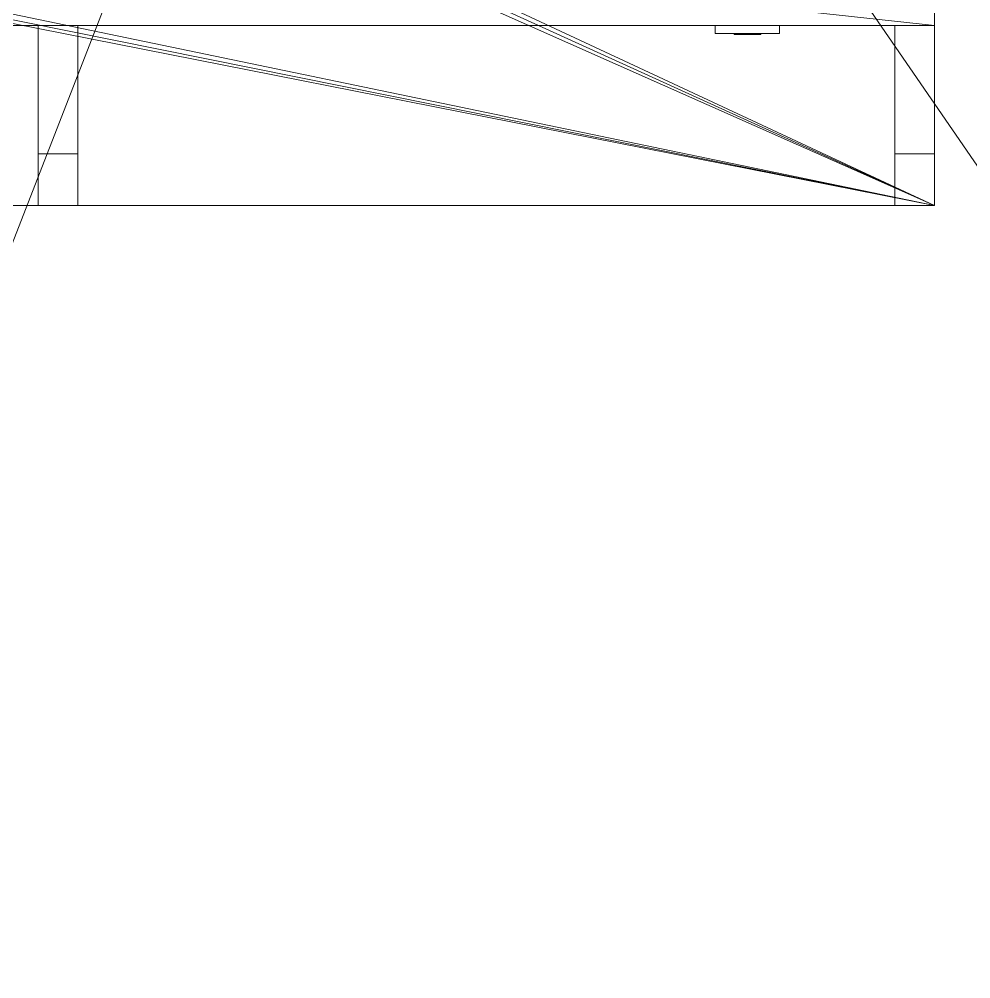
# Model space of a CAD drawing. Header units: inches. Extents: x -97 to 314, y -593 to 0.
# Drawn here: x -49.45 to -1.68, y -261.35 to -213.18 of the extents above; entities that cross this region are included whole.
import ezdxf

# ---------------------------------------------------------------- set-up
doc = ezdxf.new("R2010")
doc.units = ezdxf.units.IN
doc.header["$MEASUREMENT"] = 0
for name, color, linetype, lineweight in [('A-FLOR', 192, 'Continuous', 13), ('A-GENM', 13, 'Continuous', 9), ('A-ROOF', 132, 'Continuous', 13), ('E-ELEC-FIXT', 91, 'Continuous', 9), ('Q-CASE', 31, 'Continuous', 9)]:
    doc.layers.add(name, color=color, linetype=linetype, lineweight=lineweight)

# ---------------------------------------------------------------- blocks, each defined once
blk = doc.blocks.new('Roof_5_9_-1 - Roof_5_9_-1-697546-_3D_')
at = {"layer": 'A-ROOF'}
mesh = blk.add_polyface(dxfattribs=at)
corners = [(73.517, -326.5, 152.714), (73.517, -83, 152.714), (-90.443, -83, 98.898), (-90.443, -326.5, 98.898)]
mesh.append_faces([[corners[k] for k in face] for face in [(0, 1, 2, 3)]])
mesh = blk.add_polyface(dxfattribs=at)
corners = [(73.5, -326.5, 146.5), (-89.5, -326.5, 93), (-89.5, -83, 93), (0, -83, 122.376), (0, -90.266, 122.376), (1.902, -91.5, 123), (73.5, -91.5, 146.5), (11.972, -84.967, 126.305), (8.941, -83, 125.31), (11.972, -83, 126.305)]
mesh.append_faces([[corners[k] for k in face] for face in [(9, 7, 8)]])
mesh.append_faces([[corners[k] for k in face] for face in [(1, 5, 0)]], dxfattribs={"vtx0": -1, "vtx1": -1})
mesh.append_faces([[corners[k] for k in face] for face in [(2, 4, 5), (5, 1, 2)]], dxfattribs={"vtx0": -1, "vtx2": -1})
mesh.append_faces([[corners[k] for k in face] for face in [(6, 0, 5)]], dxfattribs={"vtx1": -1})
mesh.append_faces([[corners[k] for k in face] for face in [(2, 3, 4)]], dxfattribs={"vtx2": -1})
blk = doc.blocks.new('Casework 31 - Casework 2-745356-_3D_')
at = {"layer": 'Q-CASE'}
mesh = blk.add_polyface(dxfattribs=at)
corners = [(-89.5, -222.531, 36), (-3.5, -222.531, 36), (-3.5, -188.5, 36), (-49.035, -188.5, 36), (-64.5, -170.135, 36), (-64.5, -140.5, 36), (-89.5, -140.5, 36), (-53.297, -197.507, 36), (-53.015, -197.947, 36), (-52.857, -198.445, 36), (-52.834, -198.966, 36), (-52.946, -199.476, 36), (-53.186, -199.94, 36), (-53.538, -200.325, 36), (-64.783, -209.794, 36), (-65.223, -210.076, 36), (-65.72, -210.234, 36), (-66.242, -210.257, 36), (-66.752, -210.145, 36), (-67.215, -209.905, 36), (-67.601, -209.553, 36), (-84.551, -189.424, 36), (-84.833, -188.984, 36), (-84.991, -188.487, 36), (-85.014, -187.965, 36), (-84.902, -187.455, 36), (-84.662, -186.992, 36), (-84.31, -186.606, 36), (-73.065, -177.137, 36), (-72.625, -176.856, 36), (-72.128, -176.698, 36), (-71.606, -176.674, 36), (-71.096, -176.786, 36), (-70.633, -177.026, 36), (-70.247, -177.378, 36)]
mesh.append_faces([[corners[k] for k in face] for face in [(23, 0, 22), (27, 6, 26), (15, 1, 14), (7, 3, 34), (9, 3, 8)]], dxfattribs={"vtx0": -1, "vtx1": -1})
mesh.append_faces([[corners[k] for k in face] for face in [(29, 4, 6, 28)]], dxfattribs={"vtx0": -1, "vtx1": -1, "vtx2": -1})
mesh.append_faces([[corners[k] for k in face] for face in [(0, 23, 24, 6), (0, 19, 20), (4, 32, 33), (4, 30, 31), (4, 29, 30), (4, 33, 34, 3), (1, 15, 16), (3, 9, 10, 2)]], dxfattribs={"vtx0": -1, "vtx2": -1})
mesh.append_faces([[corners[k] for k in face] for face in [(5, 6, 4)]], dxfattribs={"vtx1": -1})
mesh.append_faces([[corners[k] for k in face] for face in [(24, 25, 6), (20, 21, 0), (21, 22, 0), (25, 26, 6), (27, 28, 6), (31, 32, 4), (18, 19, 0), (17, 18, 0), (13, 14, 1), (12, 13, 1), (7, 8, 3), (10, 11, 2)]], dxfattribs={"vtx1": -1, "vtx2": -1})
mesh.append_faces([[corners[k] for k in face] for face in [(16, 17, 0, 1), (11, 12, 1, 2)]], dxfattribs={"vtx1": -1, "vtx3": -1})
mesh = blk.add_polyface(dxfattribs=at)
corners = [(-89.5, -222.531, 34), (-89.5, -140.5, 34), (-64.5, -140.5, 34), (-64.5, -170.135, 34), (-49.035, -188.5, 34), (-3.5, -188.5, 34), (-3.5, -222.531, 34), (-53.538, -200.325, 34), (-53.186, -199.94, 34), (-52.946, -199.476, 34), (-52.834, -198.966, 34), (-52.857, -198.445, 34), (-53.015, -197.947, 34), (-53.297, -197.507, 34), (-70.247, -177.378, 34), (-70.633, -177.026, 34), (-71.096, -176.786, 34), (-71.606, -176.674, 34), (-72.128, -176.698, 34), (-72.625, -176.856, 34), (-73.065, -177.137, 34), (-84.31, -186.606, 34), (-84.662, -186.992, 34), (-84.902, -187.455, 34), (-85.014, -187.965, 34), (-84.991, -188.487, 34), (-84.833, -188.984, 34), (-84.551, -189.424, 34), (-67.601, -209.553, 34), (-67.215, -209.905, 34), (-66.752, -210.145, 34), (-66.242, -210.257, 34), (-65.72, -210.234, 34), (-65.223, -210.076, 34), (-64.783, -209.794, 34)]
mesh.append_faces([[corners[k] for k in face] for face in [(34, 6, 33), (31, 0, 30), (13, 4, 12), (28, 0, 27), (26, 0, 25), (16, 3, 15), (18, 3, 17), (17, 3, 16), (15, 3, 14)]], dxfattribs={"vtx0": -1, "vtx1": -1})
mesh.append_faces([[corners[k] for k in face] for face in [(6, 34, 7), (6, 8, 9), (0, 31, 32), (14, 3, 4, 13), (0, 26, 27), (1, 19, 20), (3, 18, 19)]], dxfattribs={"vtx0": -1, "vtx2": -1})
mesh.append_faces([[corners[k] for k in face] for face in [(7, 8, 6), (11, 12, 4), (28, 29, 0), (23, 24, 1), (29, 30, 0), (22, 23, 1), (20, 21, 1), (21, 22, 1)]], dxfattribs={"vtx1": -1, "vtx2": -1})
mesh.append_faces([[corners[k] for k in face] for face in [(32, 33, 6, 0), (10, 11, 4, 5), (9, 10, 5, 6), (24, 25, 0, 1)]], dxfattribs={"vtx1": -1, "vtx3": -1})
mesh.append_faces([[corners[k] for k in face] for face in [(1, 2, 3, 19)]], dxfattribs={"vtx2": -1, "vtx3": -1})
mesh = blk.add_polyface(dxfattribs=at)
corners = [(-89.5, -140.5, 34), (-89.5, -213.5, 34), (-3.5, -213.5, 34), (-3.5, -189.5, 34), (-28.5, -189.5, 34), (-28.5, -210.773, 34), (-49.5, -210.773, 34), (-49.5, -189.5, 34), (-65.5, -170.5, 34), (-65.5, -140.5, 34), (-53.297, -197.507, 34), (-53.015, -197.947, 34), (-52.857, -198.445, 34), (-52.834, -198.966, 34), (-52.946, -199.476, 34), (-53.186, -199.94, 34), (-53.538, -200.325, 34), (-64.783, -209.794, 34), (-65.223, -210.076, 34), (-65.72, -210.234, 34), (-66.242, -210.257, 34), (-66.752, -210.145, 34), (-67.215, -209.905, 34), (-67.601, -209.553, 34), (-84.551, -189.424, 34), (-84.833, -188.984, 34), (-84.991, -188.487, 34), (-85.014, -187.965, 34), (-84.902, -187.455, 34), (-84.662, -186.992, 34), (-84.31, -186.606, 34), (-73.065, -177.137, 34), (-72.625, -176.856, 34), (-72.128, -176.698, 34), (-71.606, -176.674, 34), (-71.096, -176.786, 34), (-70.633, -177.026, 34), (-70.247, -177.378, 34)]
mesh.append_faces([[corners[k] for k in face] for face in [(29, 0, 28), (26, 1, 25), (37, 8, 36), (21, 1, 20), (11, 7, 10)]], dxfattribs={"vtx0": -1, "vtx1": -1})
mesh.append_faces([[corners[k] for k in face] for face in [(0, 29, 30), (1, 26, 27), (8, 34, 35), (8, 35, 36), (13, 6, 7, 12), (1, 21, 22), (7, 11, 12), (2, 5, 6, 1)]], dxfattribs={"vtx0": -1, "vtx2": -1})
mesh.append_faces([[corners[k] for k in face] for face in [(0, 31, 32, 8), (6, 19, 20, 1)]], dxfattribs={"vtx0": -1, "vtx2": -1, "vtx3": -1})
mesh.append_faces([[corners[k] for k in face] for face in [(30, 31, 0), (24, 25, 1), (33, 34, 8), (32, 33, 8), (22, 23, 1), (16, 17, 6), (18, 19, 6), (17, 18, 6), (14, 15, 6), (15, 16, 6), (13, 14, 6), (23, 24, 1)]], dxfattribs={"vtx1": -1, "vtx2": -1})
mesh.append_faces([[corners[k] for k in face] for face in [(27, 28, 0, 1), (7, 8, 37, 10)]], dxfattribs={"vtx1": -1, "vtx3": -1})
mesh.append_faces([[corners[k] for k in face] for face in [(8, 9, 0), (3, 4, 5, 2)]], dxfattribs={"vtx2": -1})
mesh = blk.add_polyface(dxfattribs=at)
corners = [(-3.5, -213.5), (-89.5, -213.5), (-89.5, -140.5), (-67.5, -140.5), (-67.5, -171.23), (-50.43, -191.5), (-49.5, -191.5), (-49.5, -210.773), (-28.5, -210.773), (-28.5, -191.5), (-3.5, -191.5)]
mesh.append_faces([[corners[k] for k in face] for face in [(7, 1, 5, 6)]], dxfattribs={"vtx0": -1, "vtx1": -1})
mesh.append_faces([[corners[k] for k in face] for face in [(10, 0, 8, 9)]], dxfattribs={"vtx1": -1})
mesh.append_faces([[corners[k] for k in face] for face in [(4, 5, 1)]], dxfattribs={"vtx1": -1, "vtx2": -1})
mesh.append_faces([[corners[k] for k in face] for face in [(0, 1, 7, 8)]], dxfattribs={"vtx1": -1, "vtx3": -1})
mesh.append_faces([[corners[k] for k in face] for face in [(2, 3, 4, 1)]], dxfattribs={"vtx2": -1})
mesh = blk.add_polyface(dxfattribs=at)
corners = [(-3.5, -222.531, 36), (-3.5, -222.531, 34), (-3.5, -188.5, 34), (-3.5, -188.5, 36)]
mesh.append_faces([[corners[k] for k in face] for face in [(0, 1, 2, 3)]])
mesh = blk.add_polyface(dxfattribs=at)
corners = [(-3.5, -189.5, 34), (-3.5, -213.5, 34), (-3.5, -213.5), (-3.5, -191.5), (-3.5, -191.5, 2), (-3.5, -189.5, 2)]
mesh.append_faces([[corners[k] for k in face] for face in [(0, 4, 5)]], dxfattribs={"vtx0": -1})
mesh.append_faces([[corners[k] for k in face] for face in [(4, 0, 1, 2)]], dxfattribs={"vtx0": -1, "vtx3": -1})
mesh.append_faces([[corners[k] for k in face] for face in [(3, 4, 2)]], dxfattribs={"vtx1": -1})
mesh = blk.add_polyface(dxfattribs=at)
corners = [(-89.5, -213.5, 34), (-89.5, -213.5), (-3.5, -213.5), (-3.5, -213.5, 34)]
mesh.append_faces([[corners[k] for k in face] for face in [(0, 1, 2, 3)]])
mesh = blk.add_polyface(dxfattribs=at)
corners = [(-89.5, -222.531, 36), (-89.5, -222.531, 34), (-3.5, -222.531, 34), (-3.5, -222.531, 36)]
mesh.append_faces([[corners[k] for k in face] for face in [(0, 1, 2, 3)]])
blk = doc.blocks.new('Switch 4 - Switch 4-645439-_3D_')
at = {"layer": 'E-ELEC-FIXT'}
mesh = blk.add_polyface(dxfattribs=at)
corners = [(-1.612, 0.394, 4.893), (1.612, 0.394, 4.893), (1.612, 0.394), (-1.612, 0.394)]
mesh.append_faces([[corners[k] for k in face] for face in [(0, 1, 2, 3)]])
mesh = blk.add_polyface(dxfattribs=at)
corners = [(1.612, 0.394), (1.612, 0), (-1.612, 0), (-1.612, 0.394)]
mesh.append_faces([[corners[k] for k in face] for face in [(0, 1, 2, 3)]])
mesh = blk.add_polyface(dxfattribs=at)
corners = [(-1.612, 0.394, 4.893), (-1.612, 0, 4.893), (1.612, 0, 4.893), (1.612, 0.394, 4.893)]
mesh.append_faces([[corners[k] for k in face] for face in [(0, 1, 2, 3)]])
mesh = blk.add_polyface(dxfattribs=at)
corners = [(-1.612, 0.394), (-1.612, 0), (-1.612, 0, 4.893), (-1.612, 0.394, 4.893)]
mesh.append_faces([[corners[k] for k in face] for face in [(0, 1, 2, 3)]])
mesh = blk.add_polyface(dxfattribs=at)
corners = [(1.612, 0), (1.612, 0, 4.893), (-1.612, 0, 4.893), (-1.612, 0)]
mesh.append_faces([[corners[k] for k in face] for face in [(0, 1, 2, 3)]])
mesh = blk.add_polyface(dxfattribs=at)
corners = [(0.358, 0.444, 2.841), (-0.384, 0.444, 2.841), (-0.509, 0.444, 2.948), (-0.604, 0.444, 3.083), (-0.663, 0.444, 3.237), (-0.683, 0.444, 3.4), (-0.663, 0.444, 3.563), (-0.604, 0.444, 3.717), (-0.509, 0.444, 3.851), (-0.384, 0.444, 3.959), (0.358, 0.444, 3.959), (0.482, 0.444, 3.851), (0.577, 0.444, 3.717), (0.636, 0.444, 3.563), (0.656, 0.444, 3.4), (0.636, 0.444, 3.237), (0.577, 0.444, 3.083), (0.482, 0.444, 2.948), (-0.183, 0.444, 3.735), (-0.328, 0.444, 3.735), (-0.328, 0.444, 3.317), (-0.183, 0.444, 3.317), (0.17, 0.444, 3.7), (0.17, 0.444, 3.346), (0.32, 0.444, 3.346), (0.32, 0.444, 3.7), (0.131, 0.444, 2.904), (0.131, 0.444, 3.04), (0.126, 0.444, 3.076), (0.112, 0.444, 3.11), (0.09, 0.444, 3.139), (0.06, 0.444, 3.162), (0.026, 0.444, 3.176), (-0.01, 0.444, 3.181), (-0.046, 0.444, 3.176), (-0.08, 0.444, 3.162), (-0.11, 0.444, 3.139), (-0.132, 0.444, 3.11), (-0.146, 0.444, 3.076), (-0.151, 0.444, 3.04), (-0.151, 0.444, 2.904), (0.356, 0.444, 1.346), (-0.383, 0.444, 1.346), (-0.507, 0.444, 1.453), (-0.601, 0.444, 1.587), (-0.66, 0.444, 1.74), (-0.68, 0.444, 1.903), (-0.66, 0.444, 2.065), (-0.601, 0.444, 2.218), (-0.507, 0.444, 2.352), (-0.383, 0.444, 2.459), (0.356, 0.444, 2.459), (0.48, 0.444, 2.352), (0.574, 0.444, 2.218), (0.633, 0.444, 2.065), (0.653, 0.444, 1.903), (0.633, 0.444, 1.74), (0.574, 0.444, 1.587), (0.48, 0.444, 1.453), (-0.183, 0.444, 2.199), (-0.326, 0.444, 2.199), (-0.326, 0.444, 1.846), (-0.183, 0.444, 1.846), (0.169, 0.444, 2.202), (0.169, 0.444, 1.849), (0.319, 0.444, 1.849), (0.319, 0.444, 2.202), (0.13, 0.444, 1.409), (0.13, 0.444, 1.544), (0.125, 0.444, 1.581), (0.111, 0.444, 1.614), (0.089, 0.444, 1.643), (0.06, 0.444, 1.666), (0.026, 0.444, 1.68), (-0.01, 0.444, 1.684), (-0.046, 0.444, 1.68), (-0.08, 0.444, 1.666), (-0.109, 0.444, 1.643), (-0.131, 0.444, 1.614), (-0.146, 0.444, 1.581), (-0.15, 0.444, 1.544), (-0.15, 0.444, 1.409)]
mesh.append_faces([[corners[k] for k in face] for face in [(28, 17, 27), (25, 13, 24), (5, 20, 4), (69, 58, 68), (66, 54, 65), (46, 61, 45)]], dxfattribs={"vtx0": -1, "vtx1": -1})
mesh.append_faces([[corners[k] for k in face] for face in [(10, 22, 18, 9), (51, 63, 59, 50)]], dxfattribs={"vtx0": -1, "vtx1": -1, "vtx2": -1})
mesh.append_faces([[corners[k] for k in face] for face in [(0, 26, 27, 17), (23, 30, 31), (24, 28, 29), (23, 31, 32), (24, 15, 16), (23, 32, 33), (21, 35, 36), (21, 34, 35), (21, 36, 37, 20), (2, 38, 39), (6, 19, 20, 5), (9, 18, 19, 8), (41, 67, 68, 58), (64, 71, 72), (65, 69, 70), (64, 72, 73), (65, 56, 57), (59, 63, 64, 62), (64, 73, 74), (62, 76, 77), (62, 75, 76), (62, 77, 78, 61), (43, 79, 80), (50, 59, 60, 49), (47, 60, 61, 46)]], dxfattribs={"vtx0": -1, "vtx2": -1})
mesh.append_faces([[corners[k] for k in face] for face in [(24, 16, 17, 28), (20, 37, 38, 2), (65, 57, 58, 69), (61, 78, 79, 43)]], dxfattribs={"vtx0": -1, "vtx2": -1, "vtx3": -1})
mesh.append_faces([[corners[k] for k in face] for face in [(24, 13, 14, 15), (25, 11, 12, 13), (20, 2, 3, 4), (19, 6, 7, 8), (65, 54, 55, 56), (61, 43, 44, 45), (60, 47, 48, 49)]], dxfattribs={"vtx0": -1, "vtx3": -1})
mesh.append_faces([[corners[k] for k in face] for face in [(53, 54, 66, 52)]], dxfattribs={"vtx1": -1, "vtx2": -1})
mesh.append_faces([[corners[k] for k in face] for face in [(33, 34, 21, 23), (74, 75, 62, 64)]], dxfattribs={"vtx1": -1, "vtx2": -1, "vtx3": -1})
mesh.append_faces([[corners[k] for k in face] for face in [(40, 26, 0, 1), (29, 30, 23, 24), (25, 22, 10, 11), (22, 23, 21, 18), (39, 40, 1, 2), (81, 67, 41, 42), (70, 71, 64, 65), (66, 63, 51, 52), (80, 81, 42, 43)]], dxfattribs={"vtx1": -1, "vtx3": -1})
mesh = blk.add_polyface(dxfattribs=at)
corners = [(-0.384, 0.444, 3.959), (-0.509, 0.444, 3.851), (-0.604, 0.444, 3.717), (-0.663, 0.444, 3.563), (-0.683, 0.444, 3.4), (-0.663, 0.444, 3.237), (-0.604, 0.444, 3.083), (-0.509, 0.444, 2.948), (-0.384, 0.444, 2.841), (-0.384, 0.394, 2.841), (-0.509, 0.394, 2.948), (-0.604, 0.394, 3.083), (-0.663, 0.394, 3.237), (-0.683, 0.394, 3.4), (-0.663, 0.394, 3.563), (-0.604, 0.394, 3.717), (-0.509, 0.394, 3.851), (-0.384, 0.394, 3.959)]
mesh.append_faces([[corners[k] for k in face] for face in [(9, 10, 7, 8), (0, 1, 16, 17)]], dxfattribs={"vtx1": -1})
mesh.append_faces([[corners[k] for k in face] for face in [(10, 11, 6, 7), (11, 12, 5, 6), (4, 5, 12, 13), (13, 14, 3, 4), (14, 15, 2, 3), (15, 16, 1, 2)]], dxfattribs={"vtx1": -1, "vtx3": -1})
mesh = blk.add_polyface(dxfattribs=at)
corners = [(0.358, 0.394, 2.841), (0.482, 0.394, 2.948), (0.577, 0.394, 3.083), (0.636, 0.394, 3.237), (0.656, 0.394, 3.4), (0.636, 0.394, 3.563), (0.577, 0.394, 3.717), (0.482, 0.394, 3.851), (0.358, 0.394, 3.959), (-0.384, 0.394, 3.959), (-0.509, 0.394, 3.851), (-0.604, 0.394, 3.717), (-0.663, 0.394, 3.563), (-0.683, 0.394, 3.4), (-0.663, 0.394, 3.237), (-0.604, 0.394, 3.083), (-0.509, 0.394, 2.948), (-0.384, 0.394, 2.841), (-0.183, 0.394, 3.735), (-0.183, 0.394, 3.317), (-0.328, 0.394, 3.317), (-0.328, 0.394, 3.735), (0.17, 0.394, 3.7), (0.32, 0.394, 3.7), (0.32, 0.394, 3.346), (0.17, 0.394, 3.346), (0.131, 0.394, 2.904), (-0.151, 0.394, 2.904), (-0.151, 0.394, 3.04), (-0.146, 0.394, 3.076), (-0.132, 0.394, 3.11), (-0.11, 0.394, 3.139), (-0.08, 0.394, 3.162), (-0.046, 0.394, 3.176), (-0.01, 0.394, 3.181), (0.026, 0.394, 3.176), (0.06, 0.394, 3.162), (0.09, 0.394, 3.139), (0.112, 0.394, 3.11), (0.126, 0.394, 3.076), (0.131, 0.394, 3.04), (0.356, 0.394, 1.346), (0.48, 0.394, 1.453), (0.574, 0.394, 1.587), (0.633, 0.394, 1.74), (0.653, 0.394, 1.903), (0.633, 0.394, 2.065), (0.574, 0.394, 2.218), (0.48, 0.394, 2.352), (0.356, 0.394, 2.459), (-0.383, 0.394, 2.459), (-0.507, 0.394, 2.352), (-0.601, 0.394, 2.218), (-0.66, 0.394, 2.065), (-0.68, 0.394, 1.903), (-0.66, 0.394, 1.74), (-0.601, 0.394, 1.587), (-0.507, 0.394, 1.453), (-0.383, 0.394, 1.346), (-0.183, 0.394, 2.199), (-0.183, 0.394, 1.846), (-0.326, 0.394, 1.846), (-0.326, 0.394, 2.199), (0.169, 0.394, 2.202), (0.319, 0.394, 2.202), (0.319, 0.394, 1.849), (0.169, 0.394, 1.849), (0.13, 0.394, 1.409), (-0.15, 0.394, 1.409), (-0.15, 0.394, 1.544), (-0.146, 0.394, 1.581), (-0.131, 0.394, 1.614), (-0.109, 0.394, 1.643), (-0.08, 0.394, 1.666), (-0.046, 0.394, 1.68), (-0.01, 0.394, 1.684), (0.026, 0.394, 1.68), (0.06, 0.394, 1.666), (0.089, 0.394, 1.643), (0.111, 0.394, 1.614), (0.125, 0.394, 1.581), (0.13, 0.394, 1.544)]
mesh.append_faces([[corners[k] for k in face] for face in [(29, 16, 28), (21, 12, 20), (4, 24, 3), (70, 57, 69), (62, 53, 61), (45, 65, 44)]], dxfattribs={"vtx0": -1, "vtx1": -1})
mesh.append_faces([[corners[k] for k in face] for face in [(17, 27, 28, 16), (27, 17, 0, 26), (19, 31, 32), (20, 29, 30), (19, 32, 33), (20, 14, 15), (22, 18, 19, 25), (19, 33, 34), (25, 36, 37), (25, 35, 36), (25, 37, 38, 24), (1, 39, 40), (5, 23, 24, 4), (8, 22, 23, 7), (58, 68, 69, 57), (68, 58, 41, 67), (60, 72, 73), (61, 70, 71), (60, 73, 74), (61, 55, 56), (60, 74, 75), (66, 77, 78), (66, 76, 77), (66, 78, 79, 65), (42, 80, 81), (49, 63, 64, 48), (46, 64, 65, 45)]], dxfattribs={"vtx0": -1, "vtx2": -1})
mesh.append_faces([[corners[k] for k in face] for face in [(20, 15, 16, 29), (24, 38, 39, 1), (61, 56, 57, 70), (65, 79, 80, 42)]], dxfattribs={"vtx0": -1, "vtx2": -1, "vtx3": -1})
mesh.append_faces([[corners[k] for k in face] for face in [(20, 12, 13, 14), (21, 10, 11, 12), (24, 1, 2, 3), (23, 5, 6, 7), (61, 53, 54, 55), (65, 42, 43, 44), (64, 46, 47, 48)]], dxfattribs={"vtx0": -1, "vtx3": -1})
mesh.append_faces([[corners[k] for k in face] for face in [(52, 53, 62, 51)]], dxfattribs={"vtx1": -1, "vtx2": -1})
mesh.append_faces([[corners[k] for k in face] for face in [(8, 9, 18, 22), (34, 35, 25, 19), (49, 50, 59, 63), (75, 76, 66, 60)]], dxfattribs={"vtx1": -1, "vtx2": -1, "vtx3": -1})
mesh.append_faces([[corners[k] for k in face] for face in [(30, 31, 19, 20), (21, 18, 9, 10), (40, 26, 0, 1), (71, 72, 60, 61), (62, 59, 50, 51), (59, 60, 66, 63), (81, 67, 41, 42)]], dxfattribs={"vtx1": -1, "vtx3": -1})
mesh = blk.add_polyface(dxfattribs=at)
corners = [(-0.383, 0.444, 2.459), (-0.507, 0.444, 2.352), (-0.601, 0.444, 2.218), (-0.66, 0.444, 2.065), (-0.68, 0.444, 1.903), (-0.66, 0.444, 1.74), (-0.601, 0.444, 1.587), (-0.507, 0.444, 1.453), (-0.383, 0.444, 1.346), (-0.383, 0.394, 1.346), (-0.507, 0.394, 1.453), (-0.601, 0.394, 1.587), (-0.66, 0.394, 1.74), (-0.68, 0.394, 1.903), (-0.66, 0.394, 2.065), (-0.601, 0.394, 2.218), (-0.507, 0.394, 2.352), (-0.383, 0.394, 2.459)]
mesh.append_faces([[corners[k] for k in face] for face in [(9, 10, 7, 8), (0, 1, 16, 17)]], dxfattribs={"vtx1": -1})
mesh.append_faces([[corners[k] for k in face] for face in [(10, 11, 6, 7), (11, 12, 5, 6), (4, 5, 12, 13), (13, 14, 3, 4), (14, 15, 2, 3), (15, 16, 1, 2)]], dxfattribs={"vtx1": -1, "vtx3": -1})
mesh = blk.add_polyface(dxfattribs=at)
corners = [(-0.384, 0.444, 3.959), (-0.384, 0.394, 3.959), (0.358, 0.394, 3.959), (0.358, 0.444, 3.959)]
mesh.append_faces([[corners[k] for k in face] for face in [(0, 1, 2, 3)]])
mesh = blk.add_polyface(dxfattribs=at)
corners = [(0.358, 0.444, 2.841), (0.358, 0.394, 2.841), (-0.384, 0.394, 2.841), (-0.384, 0.444, 2.841)]
mesh.append_faces([[corners[k] for k in face] for face in [(0, 1, 2, 3)]])
mesh = blk.add_polyface(dxfattribs=at)
corners = [(-0.383, 0.444, 2.459), (-0.383, 0.394, 2.459), (0.356, 0.394, 2.459), (0.356, 0.444, 2.459)]
mesh.append_faces([[corners[k] for k in face] for face in [(0, 1, 2, 3)]])
mesh = blk.add_polyface(dxfattribs=at)
corners = [(0.356, 0.444, 1.346), (0.356, 0.394, 1.346), (-0.383, 0.394, 1.346), (-0.383, 0.444, 1.346)]
mesh.append_faces([[corners[k] for k in face] for face in [(0, 1, 2, 3)]])
mesh = blk.add_polyface(dxfattribs=at)
corners = [(-0.328, 0.444, 3.317), (-0.328, 0.394, 3.317), (-0.183, 0.394, 3.317), (-0.183, 0.444, 3.317)]
mesh.append_faces([[corners[k] for k in face] for face in [(0, 1, 2, 3)]])
mesh = blk.add_polyface(dxfattribs=at)
corners = [(-0.328, 0.444, 3.735), (-0.328, 0.394, 3.735), (-0.328, 0.394, 3.317), (-0.328, 0.444, 3.317)]
mesh.append_faces([[corners[k] for k in face] for face in [(0, 1, 2, 3)]])
mesh = blk.add_polyface(dxfattribs=at)
corners = [(-0.183, 0.444, 3.735), (-0.183, 0.394, 3.735), (-0.328, 0.394, 3.735), (-0.328, 0.444, 3.735)]
mesh.append_faces([[corners[k] for k in face] for face in [(0, 1, 2, 3)]])
mesh = blk.add_polyface(dxfattribs=at)
corners = [(-0.326, 0.444, 1.846), (-0.326, 0.394, 1.846), (-0.183, 0.394, 1.846), (-0.183, 0.444, 1.846)]
mesh.append_faces([[corners[k] for k in face] for face in [(0, 1, 2, 3)]])
mesh = blk.add_polyface(dxfattribs=at)
corners = [(-0.326, 0.444, 2.199), (-0.326, 0.394, 2.199), (-0.326, 0.394, 1.846), (-0.326, 0.444, 1.846)]
mesh.append_faces([[corners[k] for k in face] for face in [(0, 1, 2, 3)]])
mesh = blk.add_polyface(dxfattribs=at)
corners = [(-0.183, 0.444, 2.199), (-0.183, 0.394, 2.199), (-0.326, 0.394, 2.199), (-0.326, 0.444, 2.199)]
mesh.append_faces([[corners[k] for k in face] for face in [(0, 1, 2, 3)]])
mesh = blk.add_polyface(dxfattribs=at)
corners = [(-0.183, 0.444, 3.317), (-0.183, 0.394, 3.317), (-0.183, 0.394, 3.735), (-0.183, 0.444, 3.735)]
mesh.append_faces([[corners[k] for k in face] for face in [(0, 1, 2, 3)]])
mesh = blk.add_polyface(dxfattribs=at)
corners = [(-0.183, 0.444, 1.846), (-0.183, 0.394, 1.846), (-0.183, 0.394, 2.199), (-0.183, 0.444, 2.199)]
mesh.append_faces([[corners[k] for k in face] for face in [(0, 1, 2, 3)]])
mesh = blk.add_polyface(dxfattribs=at)
corners = [(-0.151, 0.444, 2.904), (-0.151, 0.394, 2.904), (0.131, 0.394, 2.904), (0.131, 0.444, 2.904)]
mesh.append_faces([[corners[k] for k in face] for face in [(0, 1, 2, 3)]])
mesh = blk.add_polyface(dxfattribs=at)
corners = [(-0.151, 0.444, 3.04), (-0.151, 0.394, 3.04), (-0.151, 0.394, 2.904), (-0.151, 0.444, 2.904)]
mesh.append_faces([[corners[k] for k in face] for face in [(0, 1, 2, 3)]])
mesh = blk.add_polyface(dxfattribs=at)
corners = [(-0.151, 0.444, 3.04), (-0.146, 0.444, 3.076), (-0.132, 0.444, 3.11), (-0.11, 0.444, 3.139), (-0.08, 0.444, 3.162), (-0.046, 0.444, 3.176), (-0.01, 0.444, 3.181), (0.026, 0.444, 3.176), (0.06, 0.444, 3.162), (0.09, 0.444, 3.139), (0.112, 0.444, 3.11), (0.126, 0.444, 3.076), (0.131, 0.444, 3.04), (0.131, 0.394, 3.04), (0.126, 0.394, 3.076), (0.112, 0.394, 3.11), (0.09, 0.394, 3.139), (0.06, 0.394, 3.162), (0.026, 0.394, 3.176), (-0.01, 0.394, 3.181), (-0.046, 0.394, 3.176), (-0.08, 0.394, 3.162), (-0.11, 0.394, 3.139), (-0.132, 0.394, 3.11), (-0.146, 0.394, 3.076), (-0.151, 0.394, 3.04)]
mesh.append_faces([[corners[k] for k in face] for face in [(0, 1, 24, 25)]], dxfattribs={"vtx1": -1})
mesh.append_faces([[corners[k] for k in face] for face in [(10, 11, 14, 15), (8, 9, 16, 17), (9, 10, 15, 16), (7, 8, 17, 18), (18, 19, 6, 7), (4, 5, 20, 21), (3, 4, 21, 22), (1, 2, 23, 24), (2, 3, 22, 23), (19, 20, 5, 6)]], dxfattribs={"vtx1": -1, "vtx3": -1})
mesh.append_faces([[corners[k] for k in face] for face in [(11, 12, 13, 14)]], dxfattribs={"vtx3": -1})
mesh = blk.add_polyface(dxfattribs=at)
corners = [(-0.15, 0.444, 1.409), (-0.15, 0.394, 1.409), (0.13, 0.394, 1.409), (0.13, 0.444, 1.409)]
mesh.append_faces([[corners[k] for k in face] for face in [(0, 1, 2, 3)]])
mesh = blk.add_polyface(dxfattribs=at)
corners = [(-0.15, 0.444, 1.544), (-0.15, 0.394, 1.544), (-0.15, 0.394, 1.409), (-0.15, 0.444, 1.409)]
mesh.append_faces([[corners[k] for k in face] for face in [(0, 1, 2, 3)]])
mesh = blk.add_polyface(dxfattribs=at)
corners = [(-0.15, 0.444, 1.544), (-0.146, 0.444, 1.581), (-0.131, 0.444, 1.614), (-0.109, 0.444, 1.643), (-0.08, 0.444, 1.666), (-0.046, 0.444, 1.68), (-0.01, 0.444, 1.684), (0.026, 0.444, 1.68), (0.06, 0.444, 1.666), (0.089, 0.444, 1.643), (0.111, 0.444, 1.614), (0.125, 0.444, 1.581), (0.13, 0.444, 1.544), (0.13, 0.394, 1.544), (0.125, 0.394, 1.581), (0.111, 0.394, 1.614), (0.089, 0.394, 1.643), (0.06, 0.394, 1.666), (0.026, 0.394, 1.68), (-0.01, 0.394, 1.684), (-0.046, 0.394, 1.68), (-0.08, 0.394, 1.666), (-0.109, 0.394, 1.643), (-0.131, 0.394, 1.614), (-0.146, 0.394, 1.581), (-0.15, 0.394, 1.544)]
mesh.append_faces([[corners[k] for k in face] for face in [(0, 1, 24, 25)]], dxfattribs={"vtx1": -1})
mesh.append_faces([[corners[k] for k in face] for face in [(10, 11, 14, 15), (8, 9, 16, 17), (9, 10, 15, 16), (7, 8, 17, 18), (18, 19, 6, 7), (4, 5, 20, 21), (3, 4, 21, 22), (1, 2, 23, 24), (2, 3, 22, 23), (19, 20, 5, 6)]], dxfattribs={"vtx1": -1, "vtx3": -1})
mesh.append_faces([[corners[k] for k in face] for face in [(11, 12, 13, 14)]], dxfattribs={"vtx3": -1})
mesh = blk.add_polyface(dxfattribs=at)
corners = [(0.13, 0.444, 1.409), (0.13, 0.394, 1.409), (0.13, 0.394, 1.544), (0.13, 0.444, 1.544)]
mesh.append_faces([[corners[k] for k in face] for face in [(0, 1, 2, 3)]])
mesh = blk.add_polyface(dxfattribs=at)
corners = [(0.131, 0.444, 2.904), (0.131, 0.394, 2.904), (0.131, 0.394, 3.04), (0.131, 0.444, 3.04)]
mesh.append_faces([[corners[k] for k in face] for face in [(0, 1, 2, 3)]])
mesh = blk.add_polyface(dxfattribs=at)
corners = [(0.319, 0.444, 2.202), (0.319, 0.394, 2.202), (0.169, 0.394, 2.202), (0.169, 0.444, 2.202)]
mesh.append_faces([[corners[k] for k in face] for face in [(0, 1, 2, 3)]])
mesh = blk.add_polyface(dxfattribs=at)
corners = [(0.169, 0.444, 1.849), (0.169, 0.394, 1.849), (0.319, 0.394, 1.849), (0.319, 0.444, 1.849)]
mesh.append_faces([[corners[k] for k in face] for face in [(0, 1, 2, 3)]])
mesh = blk.add_polyface(dxfattribs=at)
corners = [(0.169, 0.444, 2.202), (0.169, 0.394, 2.202), (0.169, 0.394, 1.849), (0.169, 0.444, 1.849)]
mesh.append_faces([[corners[k] for k in face] for face in [(0, 1, 2, 3)]])
mesh = blk.add_polyface(dxfattribs=at)
corners = [(0.32, 0.444, 3.7), (0.32, 0.394, 3.7), (0.17, 0.394, 3.7), (0.17, 0.444, 3.7)]
mesh.append_faces([[corners[k] for k in face] for face in [(0, 1, 2, 3)]])
mesh = blk.add_polyface(dxfattribs=at)
corners = [(0.17, 0.444, 3.346), (0.17, 0.394, 3.346), (0.32, 0.394, 3.346), (0.32, 0.444, 3.346)]
mesh.append_faces([[corners[k] for k in face] for face in [(0, 1, 2, 3)]])
mesh = blk.add_polyface(dxfattribs=at)
corners = [(0.17, 0.444, 3.7), (0.17, 0.394, 3.7), (0.17, 0.394, 3.346), (0.17, 0.444, 3.346)]
mesh.append_faces([[corners[k] for k in face] for face in [(0, 1, 2, 3)]])
mesh = blk.add_polyface(dxfattribs=at)
corners = [(0.319, 0.444, 1.849), (0.319, 0.394, 1.849), (0.319, 0.394, 2.202), (0.319, 0.444, 2.202)]
mesh.append_faces([[corners[k] for k in face] for face in [(0, 1, 2, 3)]])
mesh = blk.add_polyface(dxfattribs=at)
corners = [(0.32, 0.444, 3.346), (0.32, 0.394, 3.346), (0.32, 0.394, 3.7), (0.32, 0.444, 3.7)]
mesh.append_faces([[corners[k] for k in face] for face in [(0, 1, 2, 3)]])
mesh = blk.add_polyface(dxfattribs=at)
corners = [(0.356, 0.444, 1.346), (0.48, 0.444, 1.453), (0.574, 0.444, 1.587), (0.633, 0.444, 1.74), (0.653, 0.444, 1.903), (0.633, 0.444, 2.065), (0.574, 0.444, 2.218), (0.48, 0.444, 2.352), (0.356, 0.444, 2.459), (0.356, 0.394, 2.459), (0.48, 0.394, 2.352), (0.574, 0.394, 2.218), (0.633, 0.394, 2.065), (0.653, 0.394, 1.903), (0.633, 0.394, 1.74), (0.574, 0.394, 1.587), (0.48, 0.394, 1.453), (0.356, 0.394, 1.346)]
mesh.append_faces([[corners[k] for k in face] for face in [(9, 10, 7, 8), (0, 1, 16, 17)]], dxfattribs={"vtx1": -1})
mesh.append_faces([[corners[k] for k in face] for face in [(10, 11, 6, 7), (11, 12, 5, 6), (4, 5, 12, 13), (13, 14, 3, 4), (14, 15, 2, 3), (15, 16, 1, 2)]], dxfattribs={"vtx1": -1, "vtx3": -1})
mesh = blk.add_polyface(dxfattribs=at)
corners = [(0.358, 0.444, 2.841), (0.482, 0.444, 2.948), (0.577, 0.444, 3.083), (0.636, 0.444, 3.237), (0.656, 0.444, 3.4), (0.636, 0.444, 3.563), (0.577, 0.444, 3.717), (0.482, 0.444, 3.851), (0.358, 0.444, 3.959), (0.358, 0.394, 3.959), (0.482, 0.394, 3.851), (0.577, 0.394, 3.717), (0.636, 0.394, 3.563), (0.656, 0.394, 3.4), (0.636, 0.394, 3.237), (0.577, 0.394, 3.083), (0.482, 0.394, 2.948), (0.358, 0.394, 2.841)]
mesh.append_faces([[corners[k] for k in face] for face in [(9, 10, 7, 8), (0, 1, 16, 17)]], dxfattribs={"vtx1": -1})
mesh.append_faces([[corners[k] for k in face] for face in [(10, 11, 6, 7), (11, 12, 5, 6), (4, 5, 12, 13), (13, 14, 3, 4), (14, 15, 2, 3), (15, 16, 1, 2)]], dxfattribs={"vtx1": -1, "vtx3": -1})
mesh = blk.add_polyface(dxfattribs=at)
corners = [(1.612, 0.394, 4.893), (1.612, 0, 4.893), (1.612, 0), (1.612, 0.394)]
mesh.append_faces([[corners[k] for k in face] for face in [(0, 1, 2, 3)]])
blk = doc.blocks.new('Generic Models 16 - Generic Models 16-767183-_3D_')
at = {"layer": 'A-GENM'}
mesh = blk.add_polyface(dxfattribs=at)
corners = [(-48.5, -222.531, 34), (-48.5, -219.947, 34), (-48.5, -213.5, 26.126), (-48.5, -213.5, 22.969)]
mesh.append_faces([[corners[k] for k in face] for face in [(0, 1, 2, 3)]])
mesh = blk.add_polyface(dxfattribs=at)
corners = [(-46.5, -213.5, 22.969), (-48.5, -213.5, 22.969), (-48.5, -213.5, 26.126), (-46.5, -213.5, 26.126)]
mesh.append_faces([[corners[k] for k in face] for face in [(0, 1, 2, 3)]])
mesh = blk.add_polyface(dxfattribs=at)
corners = [(-46.5, -213.5, 26.126), (-48.5, -213.5, 26.126), (-48.5, -219.947, 34), (-46.5, -219.947, 34)]
mesh.append_faces([[corners[k] for k in face] for face in [(0, 1, 2, 3)]])
mesh = blk.add_polyface(dxfattribs=at)
corners = [(-46.5, -222.531, 34), (-48.5, -222.531, 34), (-48.5, -213.5, 22.969), (-46.5, -213.5, 22.969)]
mesh.append_faces([[corners[k] for k in face] for face in [(0, 1, 2, 3)]])
mesh = blk.add_polyface(dxfattribs=at)
corners = [(-46.5, -213.5, 26.126), (-46.5, -219.947, 34), (-46.5, -222.531, 34), (-46.5, -213.5, 22.969)]
mesh.append_faces([[corners[k] for k in face] for face in [(0, 1, 2, 3)]])
mesh = blk.add_polyface(dxfattribs=at)
corners = [(-5.5, -222.531, 34), (-5.5, -219.947, 34), (-5.5, -213.5, 26.126), (-5.5, -213.5, 22.969)]
mesh.append_faces([[corners[k] for k in face] for face in [(0, 1, 2, 3)]])
mesh = blk.add_polyface(dxfattribs=at)
corners = [(-3.5, -213.5, 22.969), (-5.5, -213.5, 22.969), (-5.5, -213.5, 26.126), (-3.5, -213.5, 26.126)]
mesh.append_faces([[corners[k] for k in face] for face in [(0, 1, 2, 3)]])
mesh = blk.add_polyface(dxfattribs=at)
corners = [(-3.5, -213.5, 26.126), (-5.5, -213.5, 26.126), (-5.5, -219.947, 34), (-3.5, -219.947, 34)]
mesh.append_faces([[corners[k] for k in face] for face in [(0, 1, 2, 3)]])
mesh = blk.add_polyface(dxfattribs=at)
corners = [(-3.5, -222.531, 34), (-5.5, -222.531, 34), (-5.5, -213.5, 22.969), (-3.5, -213.5, 22.969)]
mesh.append_faces([[corners[k] for k in face] for face in [(0, 1, 2, 3)]])
mesh = blk.add_polyface(dxfattribs=at)
corners = [(-3.5, -213.5, 26.126), (-3.5, -219.947, 34), (-3.5, -222.531, 34), (-3.5, -213.5, 22.969)]
mesh.append_faces([[corners[k] for k in face] for face in [(0, 1, 2, 3)]])
mesh = blk.add_polyface(dxfattribs=at)
corners = [(-46.5, -219.947, 34), (-48.5, -219.947, 34), (-48.5, -222.531, 34), (-46.5, -222.531, 34)]
mesh.append_faces([[corners[k] for k in face] for face in [(0, 1, 2, 3)]])
mesh = blk.add_polyface(dxfattribs=at)
corners = [(-3.5, -219.947, 34), (-5.5, -219.947, 34), (-5.5, -222.531, 34), (-3.5, -222.531, 34)]
mesh.append_faces([[corners[k] for k in face] for face in [(0, 1, 2, 3)]])

msp = doc.modelspace()

# ---------------------------------------------------------------- block references
at = {"layer": 'A-GENM'}
msp.add_blockref('Generic Models 16 - Generic Models 16-767183-_3D_', (0, 0), dxfattribs=at)
at = {"layer": 'A-ROOF'}
msp.add_blockref('Roof_5_9_-1 - Roof_5_9_-1-697546-_3D_', (0, 0), dxfattribs=at)
at = {"layer": 'E-ELEC-FIXT', "rotation": 180}
msp.add_blockref('Switch 4 - Switch 4-645439-_3D_', (-12.9, -213.5, 29), dxfattribs=at)
at = {"layer": 'Q-CASE'}
msp.add_blockref('Casework 31 - Casework 2-745356-_3D_', (0, 0), dxfattribs=at)

# ---------------------------------------------------------------- meshes
at = {"layer": 'A-FLOR'}
mesh = msp.add_polyface(dxfattribs=at)
corners = [(-96, -332.5, -5.906), (-96, -83, -5.906), (0, -83, -5.906), (0, 0, -5.906), (147, 0, -5.906), (147, -87, -5.906), (240.5, -87, -5.906), (240.5, -331, -5.906), (115.5, -331, -5.906), (115.5, -326.5, -5.906), (109, -326.5, -5.906), (109, -331, -5.906), (71.5, -331, -5.906), (71.5, -275.57, -5.906), (36.5, -275.57, -5.906), (36.5, -331, -5.906), (-91.5, -331, -5.906), (-91.5, -332.5, -5.906)]
mesh.append_faces([[corners[k] for k in face] for face in [(5, 13, 2)]], dxfattribs={"vtx0": -1, "vtx1": -1, "vtx2": -1})
mesh.append_faces([[corners[k] for k in face] for face in [(7, 9, 13, 5)]], dxfattribs={"vtx0": -1, "vtx1": -1, "vtx2": -1, "vtx3": -1})
mesh.append_faces([[corners[k] for k in face] for face in [(2, 13, 14, 1), (13, 9, 10)]], dxfattribs={"vtx0": -1, "vtx2": -1})
mesh.append_faces([[corners[k] for k in face] for face in [(6, 7, 5)]], dxfattribs={"vtx1": -1})
mesh.append_faces([[corners[k] for k in face] for face in [(7, 8, 9)]], dxfattribs={"vtx2": -1})
mesh.append_faces([[corners[k] for k in face] for face in [(14, 15, 16, 1)]], dxfattribs={"vtx2": -1, "vtx3": -1})
mesh.append_faces([[corners[k] for k in face] for face in [(16, 17, 0, 1), (10, 11, 12, 13), (2, 3, 4, 5)]], dxfattribs={"vtx3": -1})
mesh = msp.add_polyface(dxfattribs=at)
corners = [(-96, -332.5), (-91.5, -332.5), (-91.5, -331), (36.5, -331), (36.5, -275.57), (71.5, -275.57), (71.5, -331), (109, -331), (109, -326.5), (115.5, -326.5), (115.5, -331), (240.5, -331), (240.5, -87), (147, -87), (147, 0), (0, 0), (0, -83), (-96, -83)]
mesh.append_faces([[corners[k] for k in face] for face in [(8, 5, 6, 7)]], dxfattribs={"vtx0": -1})
mesh.append_faces([[corners[k] for k in face] for face in [(13, 5, 11, 12), (9, 5, 8)]], dxfattribs={"vtx0": -1, "vtx1": -1})
mesh.append_faces([[corners[k] for k in face] for face in [(9, 11, 5)]], dxfattribs={"vtx0": -1, "vtx1": -1, "vtx2": -1})
mesh.append_faces([[corners[k] for k in face] for face in [(4, 16, 17, 2), (16, 4, 5, 13)]], dxfattribs={"vtx0": -1, "vtx2": -1, "vtx3": -1})
mesh.append_faces([[corners[k] for k in face] for face in [(10, 11, 9), (3, 4, 2)]], dxfattribs={"vtx1": -1})
mesh.append_faces([[corners[k] for k in face] for face in [(14, 15, 16, 13), (0, 1, 2, 17)]], dxfattribs={"vtx2": -1})

doc.saveas('drawing.dxf')
